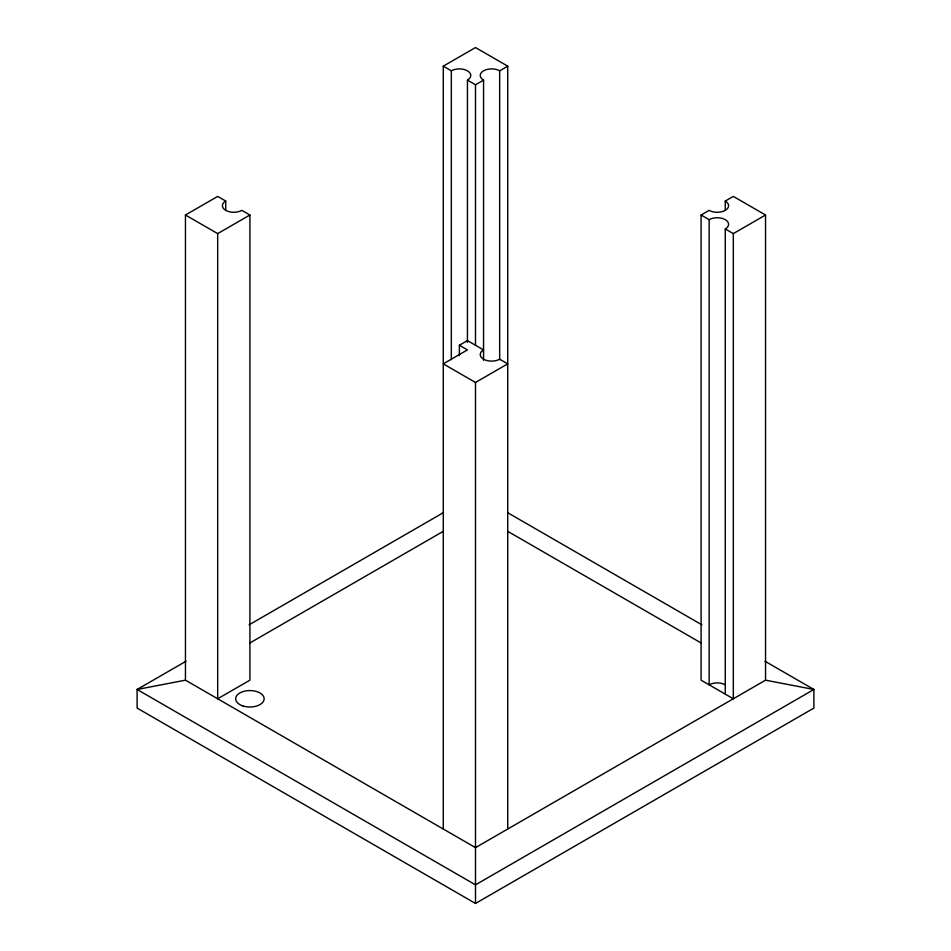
<?xml version="1.0" encoding="UTF-8"?>
<svg xmlns="http://www.w3.org/2000/svg" width="951" height="951" viewBox="0 0 951 951"><rect width="100%" height="100%" fill="white"/><g stroke="black" fill="none" stroke-linecap="round" stroke-linejoin="round"><path stroke-width="1.43" d="M185.457 215.009L217.684 196.405L225.732 201.053A11.388 6.574 0 0 0 225.732 210.361A11.388 6.574 0 0 0 241.851 210.361L249.911 215.009L249.911 680.179L217.684 698.783L217.684 233.613L185.457 215.009L185.457 680.179L475.5 847.626L765.543 680.179L813.89 689.475L813.89 708.079L475.5 903.45L137.11 708.079L137.11 689.475L186.004 661.254M443.273 829.022L443.273 66.154L475.5 47.55L507.727 66.154L507.727 829.022M217.684 233.613L249.911 215.009M443.273 66.154L451.333 70.814A11.388 6.574 0 0 1 467.44 70.814A11.388 6.574 0 0 1 467.44 80.11L475.5 84.758L483.56 80.11A11.388 6.574 0 0 1 483.56 70.814A11.388 6.574 0 0 1 499.667 70.814L507.727 66.154M459.381 345.249L467.44 340.601L483.56 349.909A11.388 6.574 0 0 0 483.56 359.205A11.388 6.574 0 0 0 499.667 359.205L507.727 363.853L475.5 382.468L443.273 363.853L467.44 349.909L459.381 345.249L459.381 355.626M765.543 215.009L733.316 233.613L733.316 698.783L701.089 680.179L701.089 215.009L709.149 210.361A11.388 6.574 0 0 0 725.268 210.361A11.388 6.574 0 0 0 725.268 201.053L733.316 196.405L765.543 215.009L765.543 680.179M249.055 624.855L443.332 512.684M249.721 643.066L443.273 531.324M185.457 680.179L137.11 689.475L475.5 884.846L813.89 689.475L764.996 661.254M701.089 215.009L709.149 219.657A11.388 6.574 0 0 1 725.268 219.657A11.388 6.574 0 0 1 725.268 228.965L725.268 694.123M725.268 228.965L733.316 233.613M507.668 512.684L701.945 624.855M507.727 531.324L701.279 643.066M725.268 201.053L725.268 209.945M709.149 219.657L709.149 684.827A11.388 6.574 0 0 1 725.268 684.827M499.667 70.814L499.667 359.68M483.56 80.11L483.56 360.274M475.5 84.758L475.5 345.498M475.5 382.468L475.5 903.45M467.44 80.11L467.44 342.324M451.333 70.814L451.333 359.68M225.732 201.053L225.732 209.945M242.79 705.904A14.241 8.226 0 0 0 264.152 698.783A14.241 8.226 0 0 0 242.79 691.662A14.241 8.226 0 0 0 242.79 705.904"/></g></svg>
